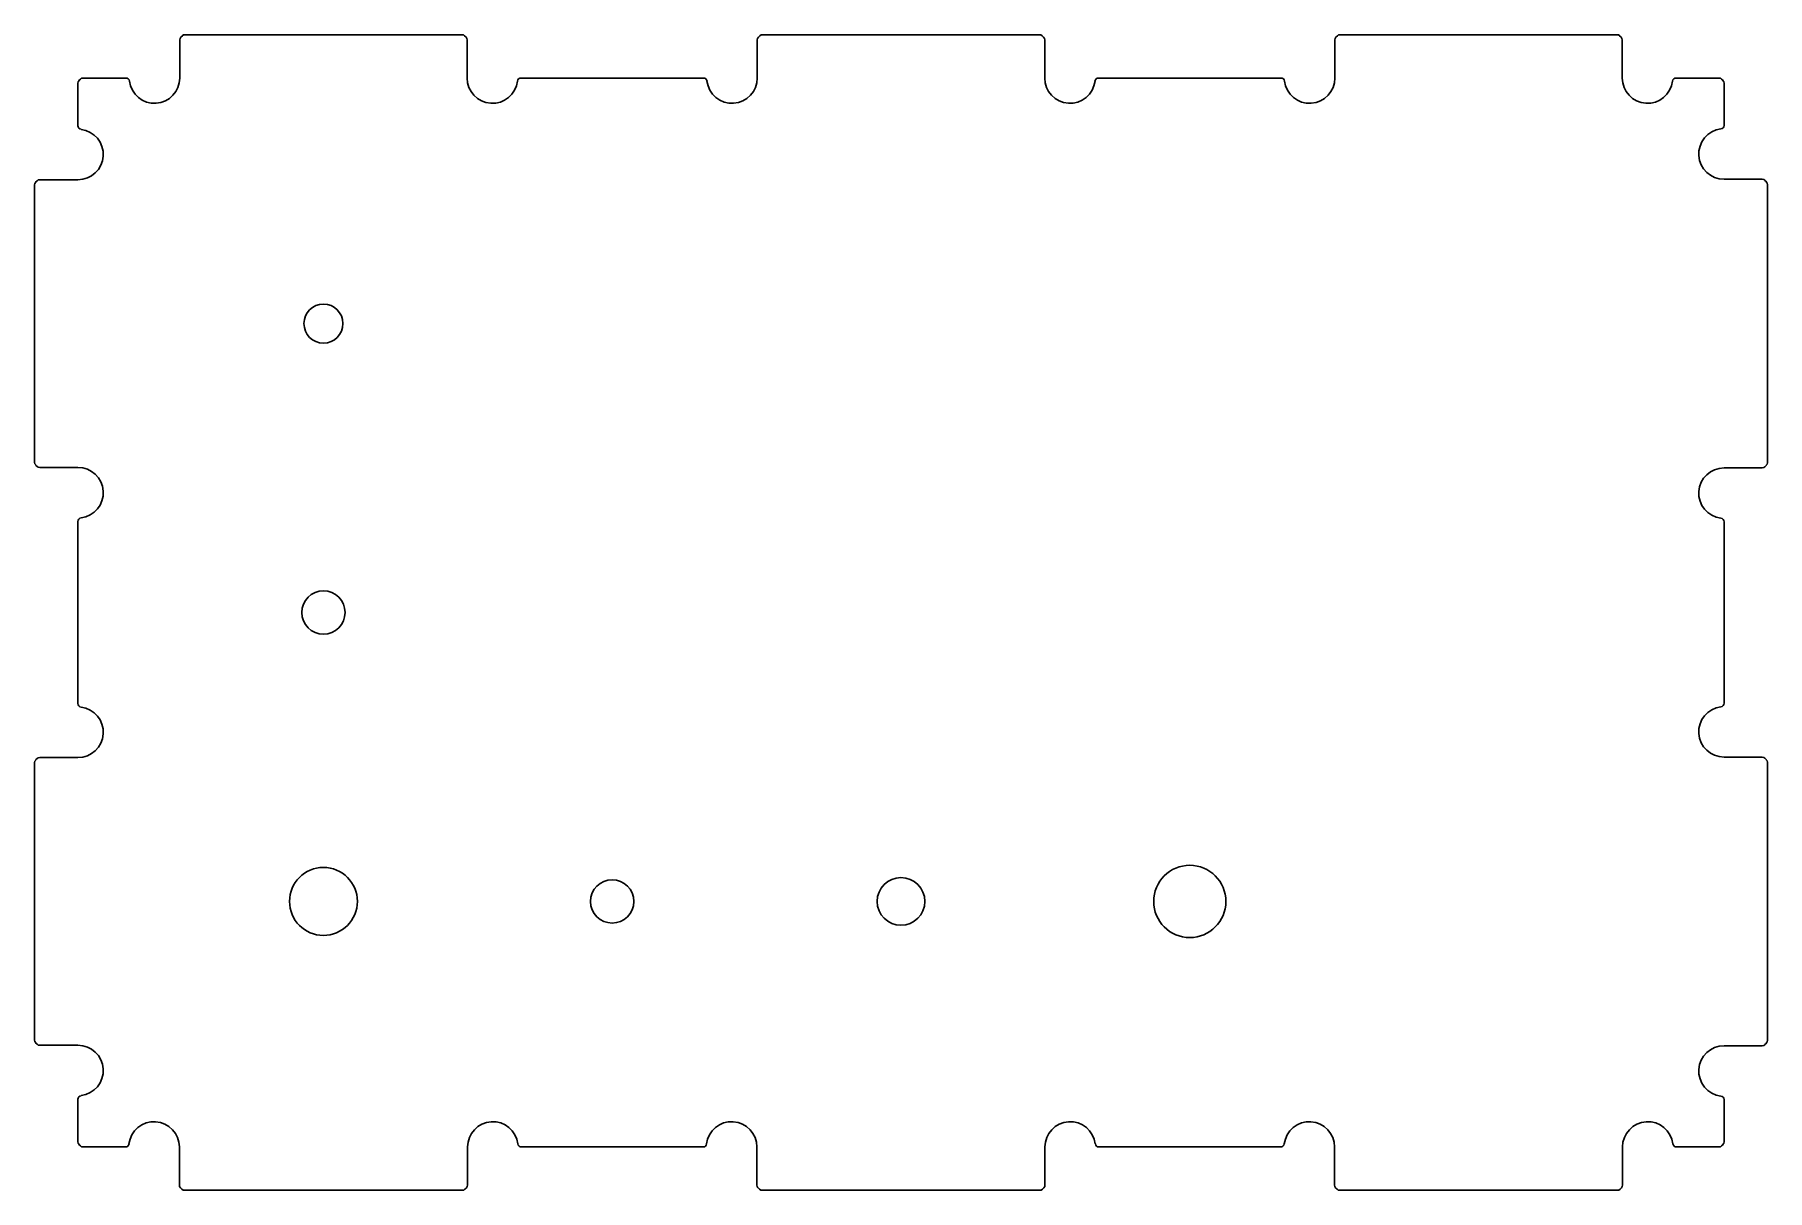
# Model space of a CAD drawing. Header units: millimetres. Extents: x 0 to 120, y -80 to 0.
import ezdxf

# ---------------------------------------------------------------- set-up
doc = ezdxf.new("R2010")
doc.units = ezdxf.units.MM

msp = doc.modelspace()

# ---------------------------------------------------------------- linework, layer by layer
for p, q in [((29.6, 0), (10.4, 0)), ((69.6, 0), (50.4, 0)), ((109.6, 0), (90.4, 0)), ((10.05, -0.35), (10.05, -3)), ((10.12, -0.18), (10.23, -0.07)), ((29.77, -0.07), (29.88, -0.18)), ((29.95, -3), (29.95, -0.35)), ((50.05, -0.35), (50.05, -3)), ((50.12, -0.18), (50.23, -0.07)), ((69.77, -0.07), (69.88, -0.18)), ((69.95, -3), (69.95, -0.35)), ((90.05, -0.35), (90.05, -3)), ((90.12, -0.18), (90.23, -0.07)), ((109.77, -0.07), (109.88, -0.18)), ((109.95, -3), (109.95, -0.35)), ((3, -3.35), (3, -6.3)), ((3.07, -3.18), (3.18, -3.07)), ((6.32, -3), (3.35, -3)), ((46.32, -3), (33.68, -3)), ((86.32, -3), (73.68, -3)), ((116.65, -3), (113.68, -3)), ((116.82, -3.07), (116.93, -3.18)), ((117, -6.28), (117, -3.35)), ((0, -10.39), (0, -29.61)), ((0.07, -10.21), (0.18, -10.11)), ((3, -10.04), (0.35, -10.04)), ((119.65, -10.01), (117, -10.01)), ((119.82, -10.09), (119.93, -10.19)), ((120, -29.63), (120, -10.37)), ((0.18, -29.89), (0.07, -29.79)), ((0.35, -29.96), (3, -29.96)), ((117, -29.99), (119.65, -29.99)), ((119.93, -29.81), (119.82, -29.91)), ((3, -33.7), (3, -46.3)), ((117, -46.28), (117, -33.72)), ((0, -50.39), (0, -69.61)), ((0.07, -50.21), (0.18, -50.11)), ((3, -50.04), (0.35, -50.04)), ((119.65, -50.01), (117, -50.01)), ((119.82, -50.09), (119.93, -50.19)), ((120, -69.63), (120, -50.37)), ((0.18, -69.89), (0.07, -69.79)), ((0.35, -69.96), (3, -69.96)), ((117, -69.99), (119.65, -69.99)), ((119.93, -69.81), (119.82, -69.91)), ((3, -73.7), (3, -76.65)), ((117, -76.65), (117, -73.72)), ((3.18, -76.93), (3.07, -76.82)), ((3.35, -77), (6.29, -77)), ((10.02, -77), (10.02, -79.65)), ((29.98, -79.65), (29.98, -77)), ((33.71, -77), (46.29, -77)), ((50.02, -77), (50.02, -79.65)), ((69.97, -79.65), (69.97, -77)), ((73.71, -77), (86.29, -77)), ((90.03, -77), (90.03, -79.65)), ((109.97, -79.65), (109.97, -77)), ((113.71, -77), (116.65, -77)), ((116.93, -76.82), (116.82, -76.93)), ((10.2, -79.93), (10.1, -79.82)), ((10.38, -80), (29.62, -80)), ((29.8, -79.93), (29.9, -79.82)), ((50.2, -79.93), (50.1, -79.82)), ((50.38, -80), (69.62, -80)), ((69.9, -79.82), (69.8, -79.93)), ((90.2, -79.93), (90.1, -79.82)), ((90.38, -80), (109.62, -80)), ((109.9, -79.82), (109.8, -79.93))]:
    msp.add_line(p, q)
for centre, radius in [((20, -20), 1.35), ((20, -40), 1.5), ((80, -60), 2.5), ((20, -60), 2.35), ((40, -60), 1.5), ((60, -60), 1.65)]:
    msp.add_circle(centre, radius)
for centre, radius, start, end in [((10.4, -0.25), 0.25, -270, -225), ((29.6, -0.25), 0.25, 45, 90), ((50.4, -0.25), 0.25, -270, -225), ((69.6, -0.25), 0.25, 45, 90), ((90.4, -0.25), 0.25, -270, -225), ((109.6, -0.25), 0.25, 45, 90), ((10.3, -0.35), 0.25, -225, -180), ((29.7, -0.35), 0.25, 0, 45), ((50.3, -0.35), 0.25, -225, -180), ((69.7, -0.35), 0.25, 0, 45), ((90.3, -0.35), 0.25, -225, -180), ((109.7, -0.35), 0.25, 0, 45), ((3.25, -3.35), 0.25, -225, -180), ((3.35, -3.25), 0.25, -270, -225), ((6.32, -3.25), 0.25, 7.1808, 90), ((8.3, -3), 1.75, 187.1808, 360), ((31.7, -3), 1.75, 180, 352.8192), ((33.68, -3.25), 0.25, 90, 172.8192), ((46.32, -3.25), 0.25, 7.1808, 90), ((48.3, -3), 1.75, 187.1808, 360), ((71.7, -3), 1.75, 180, 352.8192), ((73.68, -3.25), 0.25, 90, 172.8192), ((86.32, -3.25), 0.25, 7.1808, 90), ((88.3, -3), 1.75, 187.1808, 360), ((111.7, -3), 1.75, 180, 352.8192), ((113.68, -3.25), 0.25, 90, 172.8192), ((116.65, -3.25), 0.25, 45, 90), ((116.75, -3.35), 0.25, 0, 45), ((3.25, -6.3), 0.25, 180, 262.8192), ((3, -8.29), 1.75, 270, 442.8192), ((117, -8.26), 1.75, 97.1808, 270), ((116.75, -6.28), 0.25, -82.8192, 0), ((0.25, -10.39), 0.25, 135, 180), ((0.35, -10.29), 0.25, 90, 135), ((119.65, -10.26), 0.25, 405, 450), ((119.75, -10.37), 0.25, 360, 405), ((0.25, -29.61), 0.25, -180, -135), ((0.35, -29.71), 0.25, -135, -90), ((3, -31.71), 1.75, 277.1808, 450), ((117, -31.74), 1.75, 90, 262.8192), ((119.65, -29.74), 0.25, -90, -45), ((119.75, -29.63), 0.25, -45, 0), ((3.25, -33.7), 0.25, 97.1808, 180), ((116.75, -33.72), 0.25, 0, 82.8192), ((3.25, -46.3), 0.25, 180, 262.8192), ((3, -48.29), 1.75, 270, 442.8192), ((117, -48.26), 1.75, 97.1808, 270), ((116.75, -46.28), 0.25, -82.8192, 0), ((0.25, -50.39), 0.25, 135, 180), ((0.35, -50.29), 0.25, 90, 135), ((119.65, -50.26), 0.25, 405, 450), ((119.75, -50.37), 0.25, 360, 405), ((0.25, -69.61), 0.25, -180, -135), ((0.35, -69.71), 0.25, -135, -90), ((3, -71.71), 1.75, 277.1808, 450), ((117, -71.74), 1.75, 90, 262.8192), ((119.65, -69.74), 0.25, -90, -45), ((119.75, -69.63), 0.25, -45, 0), ((3.25, -73.7), 0.25, 97.1808, 180), ((116.75, -73.72), 0.25, 0, 82.8192), ((8.27, -77), 1.75, 0, 172.8192), ((31.73, -77), 1.75, 7.1808, 180), ((48.27, -77), 1.75, 0, 172.8192), ((71.72, -77), 1.75, 7.1808, 180), ((88.28, -77), 1.75, 0, 172.8192), ((111.72, -77), 1.75, 7.1808, 180), ((3.25, -76.65), 0.25, 180, 225), ((6.29, -76.75), 0.25, -90, -7.1808), ((33.71, -76.75), 0.25, -172.8192, -90), ((46.29, -76.75), 0.25, -90, -7.1808), ((73.71, -76.75), 0.25, -172.8192, -90), ((86.29, -76.75), 0.25, -90, -7.1808), ((113.71, -76.75), 0.25, -172.8192, -90), ((116.75, -76.65), 0.25, 315, 360), ((3.35, -76.75), 0.25, 225, 270), ((116.65, -76.75), 0.25, 270, 315), ((10.27, -79.65), 0.25, 180, 225), ((10.38, -79.75), 0.25, 225, 270), ((29.62, -79.75), 0.25, 270, 315), ((29.73, -79.65), 0.25, 315, 360), ((50.27, -79.65), 0.25, 180, 225), ((50.38, -79.75), 0.25, 225, 270), ((69.62, -79.75), 0.25, 270, 315), ((69.72, -79.65), 0.25, 315, 360), ((90.28, -79.65), 0.25, 180, 225), ((90.38, -79.75), 0.25, 225, 270), ((109.62, -79.75), 0.25, 270, 315), ((109.72, -79.65), 0.25, 315, 360)]:
    msp.add_arc(centre, radius, start, end)

doc.saveas('drawing.dxf')
